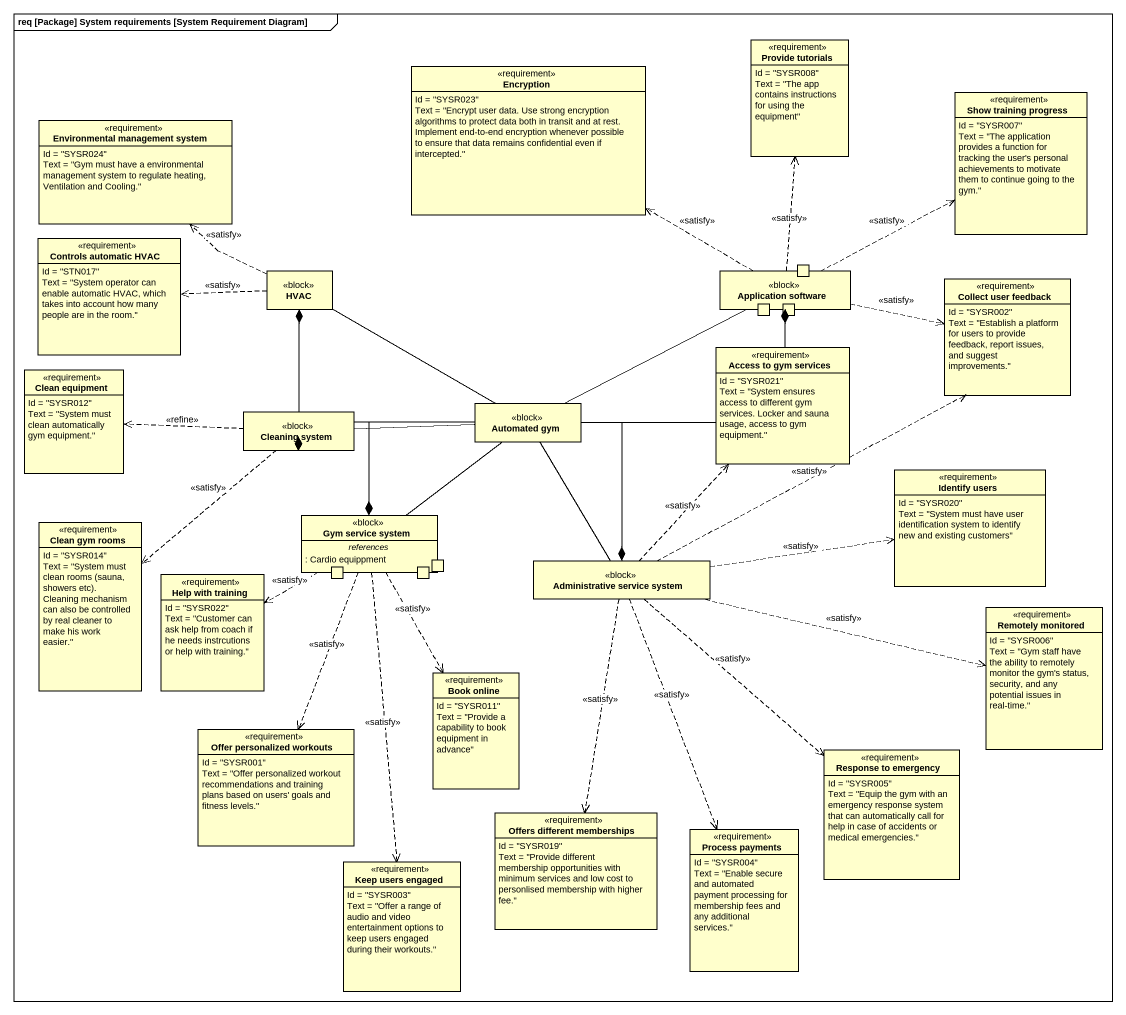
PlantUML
@startuml
mainframe req [Package] System requirements [System Requirement Diagram]
allowmixing
hide circle
hide empty members
class "Provide tutorials" as Provide_tutorials <<requirement>> #FFFFCC {
  Id = "SYSR008"
  Text = "The app contains instructions for using the equipment"
}
class Encryption <<requirement>> #FFFFCC {
  Id = "SYSR023"
  Text = "Encrypt user data. Use strong encryption algorithms to protect data both in transit and at rest. Implement end-to-end encryption whenever possible to ensure that data remains confidential even if intercepted."
}
class "Show training progress" as Show_training_progress <<requirement>> #FFFFCC {
  Id = "SYSR007"
  Text = "The application provides a function for tracking the user's personal achievements to motivate them to continue going to the gym."
}
class "Environmental management system" as Environmental_management <<requirement>> #FFFFCC {
  Id = "SYSR024"
  Text = "Gym must have a environmental management system to regulate heating, Ventilation and Cooling."
}
class "Controls automatic HVAC" as Controls_automatic_HVAC <<requirement>> #FFFFCC {
  Id = "STN017"
  Text = "System operator can enable automatic HVAC, which takes into account how many people are in the room."
}
class HVAC <<block>> #FFFFCC
rectangle "Application software" as Application_software <<block>> #FFFFCC {
  port " " as port1 #FFFFCC
  port " " as port2 #FFFFCC
  port " " as port3 #FFFFCC
}
class "Collect user feedback" as Collect_user_feedback <<requirement>> #FFFFCC {
  Id = "SYSR002"
  Text = "Establish a platform for users to provide feedback, report issues, and suggest improvements."
}
class "Access to gym services" as Access_to_gym_services <<requirement>> #FFFFCC {
  Id = "SYSR021"
  Text = "System ensures access to different gym services. Locker and sauna usage, access to gym equipment."
}
class "Clean equipment" as Clean_equipment <<requirement>> #FFFFCC {
  Id = "SYSR012"
  Text = "System must clean automatically gym equipment."
}
class "Automated gym" as Automated_gym <<block>> #FFFFCC
class "Cleaning system" as Cleaning_system <<block>> #FFFFCC
class "Identify users" as Identify_users <<requirement>> #FFFFCC {
  Id = "SYSR020"
  Text = "System must have user identification system to identify new and existing customers"
}
class "Clean gym rooms" as Clean_gym_rooms <<requirement>> #FFFFCC {
  Id = "SYSR014"
  {field} Text = "System must clean rooms (sauna, showers etc). Cleaning mechanism can also be controlled by real cleaner to make his work easier."
}
class "Gym service system" as Gym_service_system <<block>> #FFFFCC {
  -- references --
  : Cardio equippment
}
class "Administrative service system" as Administrative_service <<block>> #FFFFCC
class "Help with training" as Help_with_training <<requirement>> #FFFFCC {
  Id = "SYSR022"
  Text = "Customer can ask help from coach if he needs instrcutions or help with training."
}
class "Remotely monitored" as Remotely_monitored <<requirement>> #FFFFCC {
  Id = "SYSR006"
  Text = "Gym staff have the ability to remotely monitor the gym's status, security, and any potential issues in real-time."
}
class "Book online" as Book_online <<requirement>> #FFFFCC {
  Id = "SYSR011"
  Text = "Provide a capability to book equipment in advance"
}
class "Offer personalized workouts" as Offer_personalized_workouts <<requirement>> #FFFFCC {
  Id = "SYSR001"
  Text = "Offer personalized workout recommendations and training plans based on users' goals and fitness levels."
}
class "Response to emergency" as Response_to_emergency <<requirement>> #FFFFCC {
  Id = "SYSR005"
  Text = "Equip the gym with an emergency response system that can automatically call for help in case of accidents or medical emergencies."
}
class "Offers different memberships" as Offers_different_memberships <<requirement>> #FFFFCC {
  Id = "SYSR019"
  Text = "Provide different membership opportunities with minimum services and low cost to personlised membership with higher fee."
}
class "Process payments" as Process_payments <<requirement>> #FFFFCC {
  Id = "SYSR004"
  Text = "Enable secure and automated payment processing for membership fees and any additional services."
}
class "Keep users engaged" as Keep_users_engaged <<requirement>> #FFFFCC {
  Id = "SYSR003"
  Text = "Offer a range of audio and video entertainment options to keep users engaged during their workouts."
}
HVAC .up.> Environmental_management : <<satisfy>>
HVAC .left.> Controls_automatic_HVAC : <<satisfy>>
Application_software .up.> Provide_tutorials : <<satisfy>>
Application_software .left.> Encryption : <<satisfy>>
Application_software .right.> Show_training_progress : <<satisfy>>
Application_software .right.> Collect_user_feedback : <<satisfy>>
Automated_gym -left-* HVAC
Automated_gym -right-* Application_software
Automated_gym -left-* Cleaning_system
Automated_gym --* Gym_service_system
Automated_gym --* Administrative_service
Cleaning_system .left.> Clean_equipment : <<refine>>
Cleaning_system ..> Clean_gym_rooms : <<satisfy>>
Gym_service_system .left.> Help_with_training : <<satisfy>>
Gym_service_system ..> Book_online : <<satisfy>>
Gym_service_system ..> Offer_personalized_workouts : <<satisfy>>
Gym_service_system ..> Keep_users_engaged : <<satisfy>>
Administrative_service .up.> Collect_user_feedback : <<satisfy>>
Administrative_service .up.> Access_to_gym_services : <<satisfy>>
Administrative_service .right.> Identify_users : <<satisfy>>
Administrative_service .right.> Remotely_monitored : <<satisfy>>
Administrative_service ..> Response_to_emergency : <<satisfy>>
Administrative_service ..> Offers_different_memberships : <<satisfy>>
Administrative_service ..> Process_payments : <<satisfy>>
@enduml
